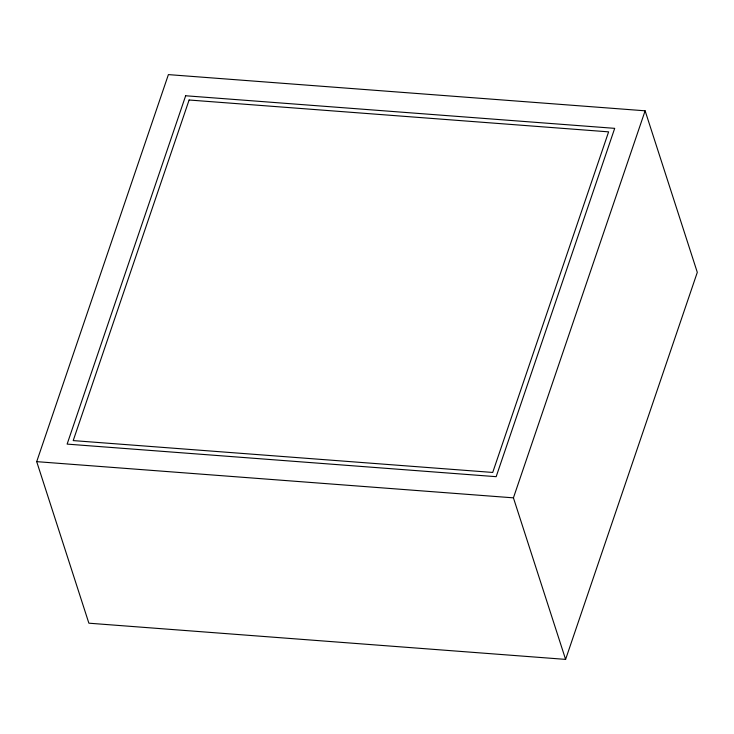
<?xml version="1.0" encoding="UTF-8"?>
<svg xmlns="http://www.w3.org/2000/svg" width="734" height="734" viewBox="0 0 734 734"><rect width="100%" height="100%" fill="white"/><g stroke="black" fill="none" stroke-linecap="round" stroke-linejoin="round"><path stroke-width="1.1" d="M36.7 461.649L168.398 74.611L645.122 110.806L697.3 272.351L565.602 659.389L88.878 623.194L36.7 461.649L513.424 497.845L565.602 659.389M513.424 497.845L645.122 110.806M185.656 95.769L67.124 444.107L496.166 476.678L614.697 128.349L185.656 95.769M189.106 100.007L73.207 440.593L492.716 472.448L608.614 131.854L189.106 100.007"/></g></svg>
